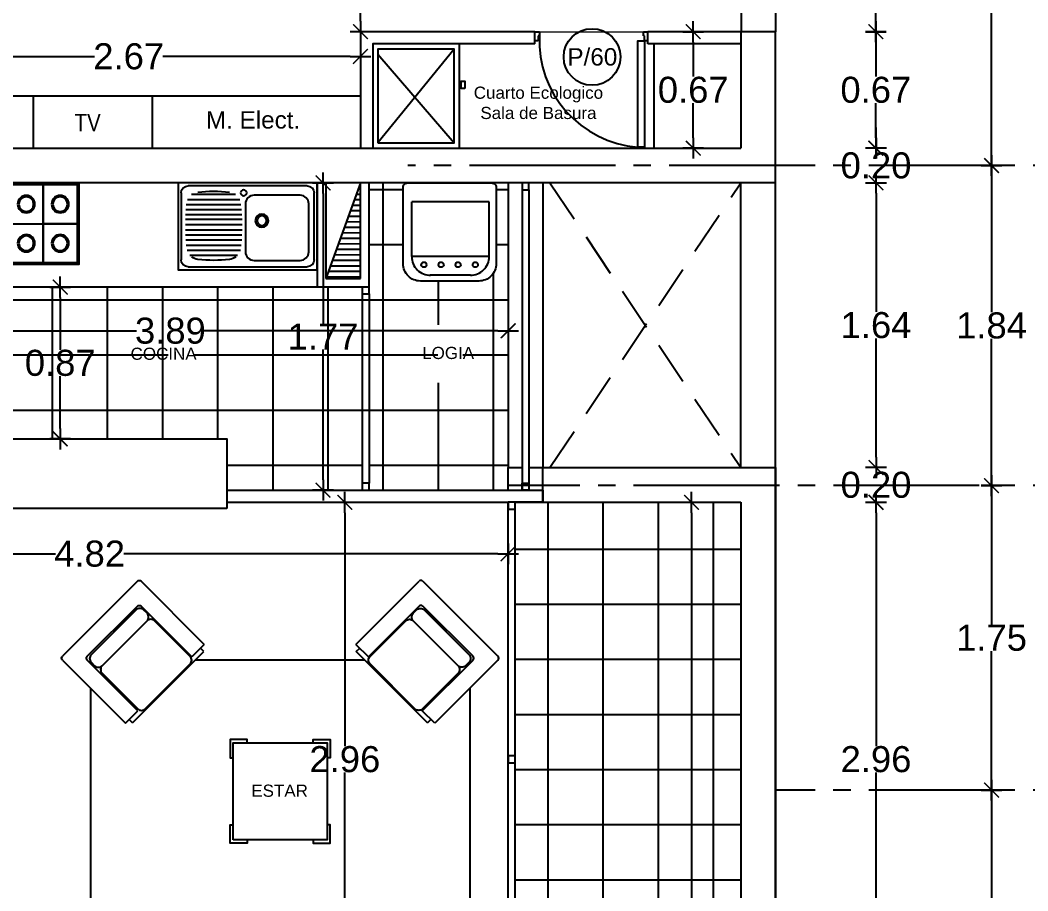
# Model space of a CAD drawing. Header units: millimetres. Extents: x 1217 to 2428, y 234 to 644.
# Drawn here: x 2362.65 to 2368.45, y 471.15 to 476.17 of the extents above; entities that cross this region are included whole.
import ezdxf

# ---------------------------------------------------------------- set-up
doc = ezdxf.new("R2010")
doc.units = ezdxf.units.MM
doc.linetypes.add('ACAD_ISO04W100', pattern=[30, 24, -3, 0, -3])
doc.linetypes.add('HIDDEN2', pattern=[0.1875, 0.125, -0.0625])
doc.layers.get('0').update_dxf_attribs({"lineweight": 5})
for name, color, linetype in [('0.1', 251, 'Continuous'), ('0.2', 2, 'Continuous'), ('0.3', 6, 'Continuous'), ('ARTEFACTOS', 4, 'Continuous'), ('COTAS', 252, 'Continuous'), ('COTAS INTERIORES', 3, 'Continuous'), ('Ejes', 8, 'Continuous'), ('estructura', 3, 'Continuous'), ('Muebles', 8, 'Continuous'), ('muros', 7, 'Continuous'), ('PUERTAS', 2, 'Continuous'), ('SHAFT', 3, 'Continuous'), ('SUPF', 171, 'Continuous'), ('Tabiques', 4, 'Continuous'), ('Texto', 1, 'Continuous')]:
    doc.layers.add(name, color=color, linetype=linetype)
doc.styles.add('INTERARQ', font='arial.ttf')
doc.styles.add('ROMANS', font='arial.ttf', dxfattribs={"height": 22.5})
doc.styles.get("Standard").update_dxf_attribs({"font": 'arial.ttf'})
doc.dimstyles.new('ESCALA_1-50', dxfattribs={"dimtxt": 0.15, "dimasz": 0.06, "dimexe": 0.18, "dimexo": 0.0625, "dimgap": 0, "dimtad": 0, "dimtih": 1, "dimtoh": 1, "dimzin": 0, "dimdsep": 46, "dimtxsty": 'INTERARQ', "dimblk": 'DIMTICK', "dimcen": 0, "dimse1": 1, "dimse2": 1, "dimclrd": 256, "dimclre": 1, "dimclrt": 2, "dimadec": 0, "dimazin": 0, "dimtfac": 4.5, "dimtofl": 0, "dimtmove": 2, "dimatfit": 3, "dimldrblk": 'DIMTICK', "dimfxl": 1, "dimtolj": 1, "dimtzin": 0, "dimarcsym": 0})

# ---------------------------------------------------------------- blocks, each defined once
blk = doc.blocks.new('mesa centro')
at = {"layer": 'ARTEFACTOS'}
for points in [[(-0.1893, 0), (-0.1893, 0.0182), (-0.2877, 0.0182), (-0.2877, -0.0873), (-0.27, -0.0873)], [(0.1893, 0), (0.1893, 0.0182), (0.2877, 0.0182), (0.2877, -0.0873), (0.27, -0.0873)], [(-0.1893, -0.56), (-0.1893, -0.5782), (-0.2877, -0.5782), (-0.2877, -0.4727), (-0.27, -0.4727)], [(0.1893, -0.56), (0.1893, -0.5782), (0.2877, -0.5782), (0.2877, -0.4727), (0.27, -0.4727)]]:
    blk.add_lwpolyline(points, dxfattribs=at)
blk.add_lwpolyline([(-0.27, 0), (-0.27, -0.56), (0.27, -0.56), (0.27, 0)], close=True, dxfattribs=at)
blk = doc.blocks.new('sillon')
at = {"layer": 'ARTEFACTOS'}
for p, q in [((-0.8112, 0.1216), (-0.2912, 0.4426)), ((-0.2702, 0.4376), (0, 0)), ((-0.3242, 0.3032), (-0.6718, 0.0886)), ((-0.0862, -0.0532), (-0.3031, 0.2982)), ((-0.5461, -0.3371), (-0.8162, 0.1006)), ((-0.6768, 0.0676), (-0.4598, -0.2839)), ((0, 0), (-0.0862, -0.0532)), ((-0.0115, -0.0396), (-0.5055, -0.3445)), ((-0.0115, -0.0396), (-0.026, -0.0161)), ((-0.5461, -0.3371), (-0.4598, -0.2839)), ((-0.5055, -0.3445), (-0.52, -0.321))]:
    blk.add_line(p, q, dxfattribs=at)
for points in [[(-0.6488, 0.0911), (-0.3377, 0.2831, -0.414214), (-0.2956, 0.2731), (-0.2809, 0.2494, -0.414214), (-0.2909, 0.2073), (-0.602, 0.0153, -0.414214), (-0.6441, 0.0252), (-0.6588, 0.0489, -0.414214)], [(-0.6019, 0.015), (-0.2908, 0.2071, -0.414214), (-0.2487, 0.1971), (-0.0964, -0.0496, -0.414214), (-0.1063, -0.0917), (-0.4174, -0.2837, -0.414214), (-0.4596, -0.2738), (-0.6118, -0.0271, -0.414214)]]:
    blk.add_lwpolyline(points, format="xyb", close=True, dxfattribs=at)
for centre, start, end in [((-0.2832, 0.4296), 31.68662, 121.68662), ((-0.3162, 0.2902), 31.68662, 121.68662), ((-0.8032, 0.1086), 121.68662, 211.68662), ((-0.6637, 0.0756), 121.68662, 211.68662)]:
    blk.add_arc(centre, 0.0153, start, end, dxfattribs=at)
blk = doc.blocks.new('LAVPLATO')
at = {"layer": 'ARTEFACTOS'}
for p, q in [((-0.383, -0.443), (-0.383, -0.057)), ((-0.343, -0.017), (0.343, -0.017)), ((0.383, -0.057), (0.383, -0.443)), ((0.0458, -0.0965), (0.3462, -0.0965)), ((0.0694, -0.0675), (0.3226, -0.0675)), ((0.0357, -0.1545), (0.3563, -0.1545)), ((0.0387, -0.1255), (0.3533, -0.1255)), ((0.0315, -0.2115), (0.3574, -0.2115)), ((0.0338, -0.1835), (0.3582, -0.1835)), ((0.0319, -0.2415), (0.3578, -0.2415)), ((0.0323, -0.2715), (0.3582, -0.2715)), ((0.0327, -0.3015), (0.3578, -0.3015)), ((0.0342, -0.3305), (0.3563, -0.3305)), ((0.0342, -0.3305), (0.3563, -0.3305)), ((0.0369, -0.3595), (0.3536, -0.3595)), ((0.0369, -0.3595), (0.3536, -0.3595)), ((0.0416, -0.3885), (0.3489, -0.3885)), ((0.0586, -0.4175), (0.3319, -0.4175)), ((0.343, -0.483), (-0.343, -0.483))]:
    blk.add_line(p, q, dxfattribs=at)
blk.add_lwpolyline([(-0.4, 0), (0.4, 0), (0.4, -0.5), (-0.4, -0.5)], close=True, dxfattribs=at)
blk.add_lwpolyline([(-0.302, -0.0709), (-0.037, -0.0709, -0.414214), (0.013, -0.1209), (0.013, -0.3965, -0.414214), (-0.037, -0.4465), (-0.302, -0.4465, -0.414214), (-0.352, -0.3965), (-0.352, -0.1209, -0.414214)], format="xyb", close=True, dxfattribs=at)
for centre, radius in [((0.023, -0.057), 0.0175), ((-0.082, -0.2175), 0.038), ((-0.082, -0.2175), 0.0275)]:
    blk.add_circle(centre, radius, dxfattribs=at)
for centre, radius, start, end in [((-0.343, -0.057), 0.04, 90, 180), ((0.196, -0.7978), 0.75, 83.02075, 96.97925), ((0.343, -0.057), 0.04, 360, 90), ((-0.343, -0.443), 0.04, 180, 270), ((0.1132, -0.3662), 0.075, 233.56948, 263.02075), ((0.1952, 0.3038), 0.75, 263.02075, 276.97925), ((0.2773, -0.3662), 0.075, 276.97925, 306.43052), ((0.343, -0.443), 0.04, 270, 360)]:
    blk.add_arc(centre, radius, start, end, dxfattribs=at)
blk = doc.blocks.new('Lavadora-01')
at = {"layer": 'ARTEFACTOS'}
for p, q in [((14.96, 75.52), (38.24, 75.52)), ((4.05, 64.69), (49, 64.69)), ((4.05, 64.69), (4.05, 32.76)), ((49, 64.69), (49, 32.76)), ((4.05, 32.76), (49, 32.76))]:
    blk.add_line(p, q, dxfattribs=at)
blk.add_lwpolyline([(51.5, 21.86), (2.5, 21.86, -0.414214), (0, 24.36), (0, 68.86, -0.414214), (10, 78.86), (44, 78.86, -0.414214), (54, 68.86), (54, 24.36, -0.414214)], format="xyb", close=True, dxfattribs=at)
for centre in [(12.06, 69.36), (22.06, 69.36), (31.94, 69.36), (41.94, 69.36)]:
    blk.add_circle(centre, 1.5, dxfattribs=at)
for centre, start, end in [((14.89, 64.69), 89.59503, 180), ((38.16, 64.69), 0, 90.40497)]:
    blk.add_arc(centre, 10.84, start, end, dxfattribs=at)
blk = doc.blocks.new('encimera')
at = {"layer": 'ARTEFACTOS'}
for p, q in [((-0.2794, -0.225), (-0.2794, 0.225)), ((-0.2794, 0.225), (-0.2794, -0.225)), ((-0.4746, 0), (-0.0841, 0)), ((-0.0841, 0), (-0.2794, 0))]:
    blk.add_line(p, q, dxfattribs=at)
for points in [[(-0.5441, -0.235), (-0.0741, -0.235), (-0.0741, 0.235), (-0.5441, 0.235)], [(-0.5341, -0.225), (-0.0841, -0.225), (-0.0841, 0.225), (-0.5341, 0.225)]]:
    blk.add_lwpolyline(points, close=True, dxfattribs=at)
blk.add_lwpolyline([(-0.5076, -0.22), (-0.4912, -0.22, 0.414214), (-0.4746, -0.2035), (-0.4746, 0.2035, 0.414214), (-0.4912, 0.22), (-0.5076, 0.22, 0.414214), (-0.5241, 0.2035), (-0.5241, -0.2035, 0.414214)], format="xyb", close=True, dxfattribs=at)
for centre, radius in [((-0.4996, 0.1843), 0.0148), ((-0.4996, 0.1401), 0.0148), ((-0.377, 0.1125), 0.05), ((-0.377, 0.1125), 0.0424), ((-0.1818, 0.1125), 0.05), ((-0.1818, 0.1125), 0.0424), ((-0.4996, -0.0499), 0.0148), ((-0.4996, -0.0942), 0.0148), ((-0.377, -0.1125), 0.05), ((-0.377, -0.1125), 0.0424), ((-0.1818, -0.1125), 0.05), ((-0.1818, -0.1125), 0.0424), ((-0.4996, -0.1385), 0.0148), ((-0.4996, -0.1828), 0.0148)]:
    blk.add_circle(centre, radius, dxfattribs=at)
blk = doc.blocks.new('P80')
at = {"layer": 'PUERTAS'}
for p, q in [((-0.07, 0.825), (-0.07, 0.85)), ((0, 0.85), (0, 0.8162)), ((-0.03, 0.825), (-0.07, 0.825)), ((-0.03, 0.8162), (-0.03, 0.825)), ((0, 0.8162), (-0.03, 0.8162)), ((-0.07, 0.025), (-0.03, 0.025)), ((-0.07, 0), (-0.07, 0.025)), ((-0.03, 0.0338), (0, 0.0338)), ((-0.03, 0.025), (-0.03, 0.0338)), ((0, 0.0338), (0, 0))]:
    blk.add_line(p, q, dxfattribs=at)
blk.add_lwpolyline([(-0.87, 0.075), (-0.07, 0.075), (-0.07, 0.025), (-0.87, 0.025)], close=True, dxfattribs=at)
blk.add_arc((-0.0663, 0.0108), 0.8063, 87.41929, 175.43291, dxfattribs=at)
blk = doc.blocks.new('DIMTICK')
at = {"color": 1}
for p, q in [((0, 1), (0, -1)), ((-1, 0), (1, 0))]:
    blk.add_line(p, q, dxfattribs=at)
at = {"color": 3, "const_width": 0.141}
blk.add_lwpolyline([(0.707, 0.707), (-0.707, -0.707)], dxfattribs=at)
blk = doc.blocks.new('*D555')
at = {"layer": 'COTAS INTERIORES', "lineweight": -2, "ltscale": 3, "transparency": 16777216}
for p, q in [((2364.6084, 477.3692), (2364.6084, 476.8408)), ((2364.6084, 476.1592), (2364.6084, 476.6875))]:
    blk.add_line(p, q, dxfattribs=at)
at = {"layer": 'Defpoints', "color": 0, "ltscale": 3, "transparency": 16777216}
for p in [(2364.5794, 477.4292, 0), (2364.6084, 476.0992, 0), (2364.6084, 476.0992)]:
    blk.add_point(p, dxfattribs=at)
at = {"layer": 'COTAS INTERIORES', "lineweight": -2, "ltscale": 3, "transparency": 16777216, "xscale": 0.06, "yscale": 0.06, "zscale": 0.06}
for p, rotation in [((2364.6084, 477.4292), 90), ((2364.6084, 476.0992), 270)]:
    blk.add_blockref('DIMTICK', p, dxfattribs=dict(at, rotation=rotation))
at = {"layer": 'COTAS INTERIORES', "color": 2, "ltscale": 3, "transparency": 16777216, "insert": (2364.6084, 476.7642), "char_height": 0.15, "attachment_point": 5, "style": 'INTERARQ'}
blk.add_mtext('\\A1;1.33', dxfattribs=at)
blk = doc.blocks.new('*D586')
at = {"layer": 'COTAS', "lineweight": -2, "ltscale": 3, "transparency": 16777216}
for p, q in [((2367.5764, 473.3287), (2367.5764, 471.9851)), ((2367.5764, 470.4883), (2367.5764, 471.8319))]:
    blk.add_line(p, q, dxfattribs=at)
at = {"layer": 'Defpoints', "color": 0, "ltscale": 3, "transparency": 16777216}
for p in [(2365.6584, 473.3887), (2367.5764, 473.3887), (2365.4984, 470.4283)]:
    blk.add_point(p, dxfattribs=at)
at = {"layer": 'COTAS', "lineweight": -2, "ltscale": 3, "transparency": 16777216, "xscale": 0.06, "yscale": 0.06, "zscale": 0.06}
for p, rotation in [((2367.5764, 473.3887), 90), ((2367.5764, 470.4283), 270)]:
    blk.add_blockref('DIMTICK', p, dxfattribs=dict(at, rotation=rotation))
at = {"layer": 'COTAS', "color": 2, "ltscale": 3, "transparency": 16777216, "insert": (2367.5764, 471.9085), "char_height": 0.15, "attachment_point": 5, "style": 'INTERARQ'}
blk.add_mtext('\\A1;2.96', dxfattribs=at)
blk = doc.blocks.new('*D587')
at = {"layer": 'COTAS', "lineweight": -2, "ltscale": 3, "transparency": 16777216}
for p, q in [((2367.5764, 473.6487), (2367.5764, 473.7087)), ((2367.5764, 473.3287), (2367.5764, 473.2687))]:
    blk.add_line(p, q, dxfattribs=at)
at = {"layer": 'Defpoints', "color": 0, "ltscale": 3, "transparency": 16777216}
for p in [(2366.7984, 473.5887), (2367.5764, 473.5887), (2365.6584, 473.3887)]:
    blk.add_point(p, dxfattribs=at)
at = {"layer": 'COTAS', "lineweight": -2, "ltscale": 3, "transparency": 16777216, "xscale": 0.06, "yscale": 0.06, "zscale": 0.06}
for p, rotation in [((2367.5764, 473.5887), 270), ((2367.5764, 473.3887), 90)]:
    blk.add_blockref('DIMTICK', p, dxfattribs=dict(at, rotation=rotation))
at = {"layer": 'COTAS', "color": 2, "ltscale": 3, "transparency": 16777216, "insert": (2367.5764, 473.4887), "char_height": 0.15, "attachment_point": 5, "style": 'INTERARQ'}
blk.add_mtext('\\A1;0.20', dxfattribs=at)
blk = doc.blocks.new('*D588')
at = {"layer": 'COTAS', "lineweight": -2, "ltscale": 3, "transparency": 16777216}
for p, q in [((2367.5764, 475.1683), (2367.5764, 474.4851)), ((2367.5764, 473.6487), (2367.5764, 474.3319))]:
    blk.add_line(p, q, dxfattribs=at)
at = {"layer": 'Defpoints', "color": 0, "ltscale": 3, "transparency": 16777216}
for p in [(2366.9983, 475.2283, 0), (2367.5764, 475.2283), (2366.7984, 473.5887)]:
    blk.add_point(p, dxfattribs=at)
at = {"layer": 'COTAS', "lineweight": -2, "ltscale": 3, "transparency": 16777216, "xscale": 0.06, "yscale": 0.06, "zscale": 0.06}
for p, rotation in [((2367.5764, 475.2283), 90), ((2367.5764, 473.5887), 270)]:
    blk.add_blockref('DIMTICK', p, dxfattribs=dict(at, rotation=rotation))
at = {"layer": 'COTAS', "color": 2, "ltscale": 3, "transparency": 16777216, "insert": (2367.5764, 474.4085), "char_height": 0.15, "attachment_point": 5, "style": 'INTERARQ'}
blk.add_mtext('\\A1;1.64', dxfattribs=at)
blk = doc.blocks.new('*D589')
at = {"layer": 'COTAS', "lineweight": -2, "ltscale": 3, "transparency": 16777216}
for p, q in [((2367.5764, 475.4883), (2367.5764, 475.5483)), ((2367.5764, 475.1683), (2367.5764, 475.1083))]:
    blk.add_line(p, q, dxfattribs=at)
at = {"layer": 'Defpoints', "color": 0, "ltscale": 3, "transparency": 16777216}
for p in [(2366.7983, 475.4283), (2367.5764, 475.4283), (2366.9983, 475.2283)]:
    blk.add_point(p, dxfattribs=at)
at = {"layer": 'COTAS', "lineweight": -2, "ltscale": 3, "transparency": 16777216, "xscale": 0.06, "yscale": 0.06, "zscale": 0.06}
for p, rotation in [((2367.5764, 475.4283), 270), ((2367.5764, 475.2283), 90)]:
    blk.add_blockref('DIMTICK', p, dxfattribs=dict(at, rotation=rotation))
at = {"layer": 'COTAS', "color": 2, "ltscale": 3, "transparency": 16777216, "insert": (2367.5764, 475.3283), "char_height": 0.15, "attachment_point": 5, "style": 'INTERARQ'}
blk.add_mtext('\\A1;0.20', dxfattribs=at)
blk = doc.blocks.new('*D590')
at = {"layer": 'COTAS', "lineweight": -2, "ltscale": 3, "transparency": 16777216}
for p, q in [((2367.5754, 476.0392), (2367.5754, 475.8403)), ((2367.5754, 475.4883), (2367.5754, 475.6871))]:
    blk.add_line(p, q, dxfattribs=at)
at = {"layer": 'Defpoints', "color": 0, "ltscale": 3, "transparency": 16777216}
for p in [(2366.9983, 476.0992), (2367.5754, 476.0992), (2366.7983, 475.4283)]:
    blk.add_point(p, dxfattribs=at)
at = {"layer": 'COTAS', "lineweight": -2, "ltscale": 3, "transparency": 16777216, "xscale": 0.06, "yscale": 0.06, "zscale": 0.06}
for p, rotation in [((2367.5754, 476.0992), 90), ((2367.5754, 475.4283), 270)]:
    blk.add_blockref('DIMTICK', p, dxfattribs=dict(at, rotation=rotation))
at = {"layer": 'COTAS', "color": 2, "ltscale": 3, "transparency": 16777216, "insert": (2367.5754, 475.7637), "char_height": 0.15, "attachment_point": 5, "style": 'INTERARQ'}
blk.add_mtext('\\A1;0.67', dxfattribs=at)
blk = doc.blocks.new('*D591')
at = {"layer": 'COTAS', "lineweight": -2, "ltscale": 3, "transparency": 16777216}
for p, q in [((2367.5754, 477.8392), (2367.5754, 477.0758)), ((2367.5754, 476.1592), (2367.5754, 476.9226))]:
    blk.add_line(p, q, dxfattribs=at)
at = {"layer": 'Defpoints', "color": 0, "ltscale": 3, "transparency": 16777216}
for p in [(2366.9983, 477.8992), (2367.5754, 477.8992), (2366.9983, 476.0992)]:
    blk.add_point(p, dxfattribs=at)
at = {"layer": 'COTAS', "lineweight": -2, "ltscale": 3, "transparency": 16777216, "xscale": 0.06, "yscale": 0.06, "zscale": 0.06}
for p, rotation in [((2367.5754, 477.8992), 90), ((2367.5754, 476.0992), 270)]:
    blk.add_blockref('DIMTICK', p, dxfattribs=dict(at, rotation=rotation))
at = {"layer": 'COTAS', "color": 2, "ltscale": 3, "transparency": 16777216, "insert": (2367.5754, 476.9992), "char_height": 0.15, "attachment_point": 5, "style": 'INTERARQ'}
blk.add_mtext('\\A1;1.80', dxfattribs=at)
blk = doc.blocks.new('*D612')
at = {"layer": 'COTAS', "lineweight": -2, "ltscale": 3, "transparency": 16777216}
for p, q in [((2368.2415, 471.6711), (2368.2415, 471.1063)), ((2368.2415, 470.3883), (2368.2415, 470.9531))]:
    blk.add_line(p, q, dxfattribs=at)
at = {"layer": 'Defpoints', "color": 0, "ltscale": 3, "transparency": 16777216}
for p in [(2366.9983, 471.7311), (2368.2415, 471.7311), (2366.9983, 470.3283)]:
    blk.add_point(p, dxfattribs=at)
at = {"layer": 'COTAS', "lineweight": -2, "ltscale": 3, "transparency": 16777216, "xscale": 0.06, "yscale": 0.06, "zscale": 0.06}
for p, rotation in [((2368.2415, 471.7311), 90), ((2368.2415, 470.3283), 270)]:
    blk.add_blockref('DIMTICK', p, dxfattribs=dict(at, rotation=rotation))
at = {"layer": 'COTAS', "color": 2, "ltscale": 3, "transparency": 16777216, "insert": (2368.2415, 471.0297), "char_height": 0.15, "attachment_point": 5, "style": 'INTERARQ'}
blk.add_mtext('\\A1;1.40', dxfattribs=at)
blk = doc.blocks.new('*D613')
at = {"layer": 'COTAS', "lineweight": -2, "ltscale": 3, "transparency": 16777216}
for p, q in [((2368.2415, 473.425), (2368.2415, 472.6846)), ((2368.2415, 471.7911), (2368.2415, 472.5315))]:
    blk.add_line(p, q, dxfattribs=at)
at = {"layer": 'Defpoints', "color": 0, "ltscale": 3, "transparency": 16777216}
for p in [(2366.9983, 473.485, 0), (2368.2415, 473.485), (2366.9983, 471.7311)]:
    blk.add_point(p, dxfattribs=at)
at = {"layer": 'COTAS', "lineweight": -2, "ltscale": 3, "transparency": 16777216, "xscale": 0.06, "yscale": 0.06, "zscale": 0.06}
for p, rotation in [((2368.2415, 473.485), 90), ((2368.2415, 471.7311), 270)]:
    blk.add_blockref('DIMTICK', p, dxfattribs=dict(at, rotation=rotation))
at = {"layer": 'COTAS', "color": 2, "ltscale": 3, "transparency": 16777216, "insert": (2368.2415, 472.608), "char_height": 0.15, "attachment_point": 5, "style": 'INTERARQ'}
blk.add_mtext('\\A1;1.75', dxfattribs=at)
blk = doc.blocks.new('*D614')
at = {"layer": 'COTAS', "lineweight": -2, "ltscale": 3, "transparency": 16777216}
for p, q in [((2368.2415, 475.2682), (2368.2415, 474.4832)), ((2368.2415, 473.545), (2368.2415, 474.33))]:
    blk.add_line(p, q, dxfattribs=at)
at = {"layer": 'Defpoints', "color": 0, "ltscale": 3, "transparency": 16777216}
for p in [(2366.9983, 475.3282), (2368.2415, 475.3282), (2366.9983, 473.485, 0)]:
    blk.add_point(p, dxfattribs=at)
at = {"layer": 'COTAS', "lineweight": -2, "ltscale": 3, "transparency": 16777216, "xscale": 0.06, "yscale": 0.06, "zscale": 0.06}
for p, rotation in [((2368.2415, 475.3282), 90), ((2368.2415, 473.485), 270)]:
    blk.add_blockref('DIMTICK', p, dxfattribs=dict(at, rotation=rotation))
at = {"layer": 'COTAS', "color": 2, "ltscale": 3, "transparency": 16777216, "insert": (2368.2415, 474.4066), "char_height": 0.15, "attachment_point": 5, "style": 'INTERARQ'}
blk.add_mtext('\\A1;1.84', dxfattribs=at)
blk = doc.blocks.new('*D327')
at = {"layer": 'COTAS', "lineweight": -2, "ltscale": 3, "transparency": 16777216}
for p, q in [((2368.2415, 479.5682), (2368.2415, 477.5548)), ((2368.2415, 475.3882), (2368.2415, 477.4016))]:
    blk.add_line(p, q, dxfattribs=at)
at = {"layer": 'Defpoints', "color": 0, "ltscale": 3, "transparency": 16777216}
for p in [(2366.9993, 479.6282), (2368.2415, 479.6282), (2366.9983, 475.3282)]:
    blk.add_point(p, dxfattribs=at)
at = {"layer": 'COTAS', "lineweight": -2, "ltscale": 3, "transparency": 16777216, "xscale": 0.06, "yscale": 0.06, "zscale": 0.06}
for p, rotation in [((2368.2415, 479.6282), 90), ((2368.2415, 475.3282), 270)]:
    blk.add_blockref('DIMTICK', p, dxfattribs=dict(at, rotation=rotation))
at = {"layer": 'COTAS', "color": 2, "ltscale": 3, "transparency": 16777216, "insert": (2368.2415, 477.4782), "char_height": 0.15, "attachment_point": 5, "style": 'INTERARQ'}
blk.add_mtext('\\A1;4.30', dxfattribs=at)
blk = doc.blocks.new('*D329')
at = {"layer": 'COTAS', "lineweight": -2, "ltscale": 3, "transparency": 16777216}
for p, q in [((2368.8564, 495.1033), (2368.8564, 478.9229)), ((2368.8564, 462.5893), (2368.8564, 478.7696))]:
    blk.add_line(p, q, dxfattribs=at)
at = {"layer": 'Defpoints', "color": 0, "ltscale": 3, "transparency": 16777216}
for p in [(2364.1135, 495.1633, 0), (2368.8564, 495.1633), (2364.1135, 462.5293, 0)]:
    blk.add_point(p, dxfattribs=at)
at = {"layer": 'COTAS', "lineweight": -2, "ltscale": 3, "transparency": 16777216, "xscale": 0.06, "yscale": 0.06, "zscale": 0.06}
for p, rotation in [((2368.8564, 495.1633), 90), ((2368.8564, 462.5293), 270)]:
    blk.add_blockref('DIMTICK', p, dxfattribs=dict(at, rotation=rotation))
at = {"layer": 'COTAS', "color": 2, "ltscale": 3, "transparency": 16777216, "insert": (2368.8564, 478.8463), "char_height": 0.15, "attachment_point": 5, "style": 'INTERARQ'}
blk.add_mtext('\\A1;32.63', dxfattribs=at)
blk = doc.blocks.new('*D663')
at = {"layer": 'COTAS INTERIORES', "lineweight": -2, "ltscale": 3, "transparency": 16777216}
for p, q in [((2364.5183, 473.3287), (2364.5183, 471.9851)), ((2364.5183, 470.4883), (2364.5183, 471.8319))]:
    blk.add_line(p, q, dxfattribs=at)
at = {"layer": 'Defpoints', "color": 0, "ltscale": 3, "transparency": 16777216}
for p in [(2364.5183, 473.3887), (2364.5453, 473.3887, 0), (2362.6673, 470.4283, 0)]:
    blk.add_point(p, dxfattribs=at)
at = {"layer": 'COTAS INTERIORES', "lineweight": -2, "ltscale": 3, "transparency": 16777216, "xscale": 0.06, "yscale": 0.06, "zscale": 0.06}
for p, rotation in [((2364.5183, 473.3887), 90), ((2364.5183, 470.4283), 270)]:
    blk.add_blockref('DIMTICK', p, dxfattribs=dict(at, rotation=rotation))
at = {"layer": 'COTAS INTERIORES', "color": 2, "ltscale": 3, "transparency": 16777216, "insert": (2364.5183, 471.9085), "char_height": 0.15, "attachment_point": 5, "style": 'INTERARQ'}
blk.add_mtext('\\A1;2.96', dxfattribs=at)
blk = doc.blocks.new('*D667')
at = {"layer": 'COTAS INTERIORES', "lineweight": -2, "ltscale": 3, "transparency": 16777216}
for p, q in [((2361.6294, 474.3764), (2363.319, 474.3764)), ((2365.3984, 474.3764), (2363.7088, 474.3764))]:
    blk.add_line(p, q, dxfattribs=at)
at = {"layer": 'Defpoints', "color": 0, "ltscale": 3, "transparency": 16777216}
for p in [(2361.5694, 474.6286, 0), (2365.4584, 474.5324, 0), (2365.4584, 474.3764)]:
    blk.add_point(p, dxfattribs=at)
at = {"layer": 'COTAS INTERIORES', "lineweight": -2, "ltscale": 3, "transparency": 16777216, "xscale": 0.06, "yscale": 0.06, "zscale": 0.06, "rotation": 180}
blk.add_blockref('DIMTICK', (2361.5694, 474.3764), dxfattribs=at)
at = {"layer": 'COTAS INTERIORES', "lineweight": -2, "ltscale": 3, "transparency": 16777216, "xscale": 0.06, "yscale": 0.06, "zscale": 0.06}
blk.add_blockref('DIMTICK', (2365.4584, 474.3764), dxfattribs=at)
at = {"layer": 'COTAS INTERIORES', "color": 2, "ltscale": 3, "transparency": 16777216, "insert": (2363.5139, 474.3764), "char_height": 0.15, "attachment_point": 5, "style": 'INTERARQ'}
blk.add_mtext('\\A1;3.89', dxfattribs=at)
blk = doc.blocks.new('*D668')
at = {"layer": 'COTAS INTERIORES', "lineweight": -2, "ltscale": 3, "transparency": 16777216}
for p, q in [((2364.3927, 475.1682), (2364.3927, 474.4188)), ((2364.3927, 473.5187), (2364.3927, 474.2682))]:
    blk.add_line(p, q, dxfattribs=at)
at = {"layer": 'Defpoints', "color": 0, "ltscale": 3, "transparency": 16777216}
for p in [(2364.2096, 475.2282, 0), (2364.3927, 475.2282), (2364.2096, 473.4587, 0)]:
    blk.add_point(p, dxfattribs=at)
at = {"layer": 'COTAS INTERIORES', "lineweight": -2, "ltscale": 3, "transparency": 16777216, "xscale": 0.06, "yscale": 0.06, "zscale": 0.06}
for p, rotation in [((2364.3927, 475.2282), 90), ((2364.3927, 473.4587), 270)]:
    blk.add_blockref('DIMTICK', p, dxfattribs=dict(at, rotation=rotation))
at = {"layer": 'COTAS INTERIORES', "color": 2, "ltscale": 3, "transparency": 16777216, "insert": (2364.3927, 474.3435), "char_height": 0.15, "attachment_point": 5, "style": 'INTERARQ'}
blk.add_mtext('\\A1;1.77', dxfattribs=at)
blk = doc.blocks.new('*D669')
at = {"layer": 'COTAS INTERIORES', "lineweight": -2, "ltscale": 3, "transparency": 16777216}
for p, q in [((2362.8797, 474.5685), (2362.8797, 474.2677)), ((2362.8797, 473.8137), (2362.8797, 474.1145))]:
    blk.add_line(p, q, dxfattribs=at)
at = {"layer": 'Defpoints', "color": 0, "ltscale": 3, "transparency": 16777216}
for p in [(2362.8797, 474.6285), (2362.9336, 474.6285, 0), (2362.9766, 473.7537, 0)]:
    blk.add_point(p, dxfattribs=at)
at = {"layer": 'COTAS INTERIORES', "lineweight": -2, "ltscale": 3, "transparency": 16777216, "xscale": 0.06, "yscale": 0.06, "zscale": 0.06}
for p, rotation in [((2362.8797, 474.6285), 90), ((2362.8797, 473.7537), 270)]:
    blk.add_blockref('DIMTICK', p, dxfattribs=dict(at, rotation=rotation))
at = {"layer": 'COTAS INTERIORES', "color": 2, "ltscale": 3, "transparency": 16777216, "insert": (2362.8797, 474.1911), "char_height": 0.15, "attachment_point": 5, "style": 'INTERARQ'}
blk.add_mtext('\\A1;0.87', dxfattribs=at)
blk = doc.blocks.new('*D670')
at = {"layer": 'COTAS INTERIORES', "lineweight": -2, "ltscale": 3, "transparency": 16777216}
for p, q in [((2360.6994, 473.0923), (2362.8518, 473.0923)), ((2365.3984, 473.0923), (2363.246, 473.0923))]:
    blk.add_line(p, q, dxfattribs=at)
at = {"layer": 'Defpoints', "color": 0, "ltscale": 3, "transparency": 16777216}
for p in [(2365.4584, 473.0923), (2365.4584, 472.9949, 0), (2360.6394, 472.8759, 0)]:
    blk.add_point(p, dxfattribs=at)
at = {"layer": 'COTAS INTERIORES', "lineweight": -2, "ltscale": 3, "transparency": 16777216, "xscale": 0.06, "yscale": 0.06, "zscale": 0.06, "rotation": 180}
blk.add_blockref('DIMTICK', (2360.6394, 473.0923), dxfattribs=at)
at = {"layer": 'COTAS INTERIORES', "lineweight": -2, "ltscale": 3, "transparency": 16777216, "xscale": 0.06, "yscale": 0.06, "zscale": 0.06}
blk.add_blockref('DIMTICK', (2365.4584, 473.0923), dxfattribs=at)
at = {"layer": 'COTAS INTERIORES', "color": 2, "ltscale": 3, "transparency": 16777216, "insert": (2363.0489, 473.0923), "char_height": 0.15, "attachment_point": 5, "style": 'INTERARQ'}
blk.add_mtext('\\A1;4.82', dxfattribs=at)
blk = doc.blocks.new('*D674')
at = {"layer": 'COTAS INTERIORES', "lineweight": -2, "ltscale": 3, "transparency": 16777216}
for p, q in [((2366.5144, 473.3287), (2366.5144, 470.0216)), ((2366.5144, 466.5612), (2366.5144, 469.8684))]:
    blk.add_line(p, q, dxfattribs=at)
at = {"layer": 'Defpoints', "color": 0, "ltscale": 3, "transparency": 16777216}
for p in [(2366.1484, 473.3887, 0), (2366.1484, 466.5012, 0), (2366.5144, 466.5012)]:
    blk.add_point(p, dxfattribs=at)
at = {"layer": 'COTAS INTERIORES', "lineweight": -2, "ltscale": 3, "transparency": 16777216, "xscale": 0.06, "yscale": 0.06, "zscale": 0.06}
for p, rotation in [((2366.5144, 473.3887), 90), ((2366.5144, 466.5012), 270)]:
    blk.add_blockref('DIMTICK', p, dxfattribs=dict(at, rotation=rotation))
at = {"layer": 'COTAS INTERIORES', "color": 2, "ltscale": 3, "transparency": 16777216, "insert": (2366.5144, 469.945), "char_height": 0.15, "attachment_point": 5, "style": 'INTERARQ'}
blk.add_mtext('\\A1;6.89', dxfattribs=at)
blk = doc.blocks.new('*D689')
at = {"layer": 'COTAS INTERIORES', "lineweight": -2, "ltscale": 3, "transparency": 16777216}
for p, q in [((2361.9994, 475.9567), (2363.0778, 475.9567)), ((2364.5484, 475.9567), (2363.47, 475.9567))]:
    blk.add_line(p, q, dxfattribs=at)
at = {"layer": 'Defpoints', "color": 0, "ltscale": 3, "transparency": 16777216}
for p in [(2364.6084, 475.9567), (2361.9394, 475.4283, 0), (2364.6084, 475.4283, 0)]:
    blk.add_point(p, dxfattribs=at)
at = {"layer": 'COTAS INTERIORES', "lineweight": -2, "ltscale": 3, "transparency": 16777216, "xscale": 0.06, "yscale": 0.06, "zscale": 0.06, "rotation": 180}
blk.add_blockref('DIMTICK', (2361.9394, 475.9567), dxfattribs=at)
at = {"layer": 'COTAS INTERIORES', "lineweight": -2, "ltscale": 3, "transparency": 16777216, "xscale": 0.06, "yscale": 0.06, "zscale": 0.06}
blk.add_blockref('DIMTICK', (2364.6084, 475.9567), dxfattribs=at)
at = {"layer": 'COTAS INTERIORES', "color": 2, "ltscale": 3, "transparency": 16777216, "insert": (2363.2739, 475.9567), "char_height": 0.15, "attachment_point": 5, "style": 'INTERARQ'}
blk.add_mtext('\\A1;2.67', dxfattribs=at)
blk = doc.blocks.new('*D690')
at = {"layer": 'COTAS INTERIORES', "lineweight": -2, "ltscale": 3, "transparency": 16777216}
for p, q in [((2366.524, 476.0392), (2366.524, 475.8403)), ((2366.524, 475.4883), (2366.524, 475.6871))]:
    blk.add_line(p, q, dxfattribs=at)
at = {"layer": 'Defpoints', "color": 0, "ltscale": 3, "transparency": 16777216}
for p in [(2366.5306, 476.0992, 0), (2366.524, 475.4283), (2366.6156, 475.4283, 0)]:
    blk.add_point(p, dxfattribs=at)
at = {"layer": 'COTAS INTERIORES', "lineweight": -2, "ltscale": 3, "transparency": 16777216, "xscale": 0.06, "yscale": 0.06, "zscale": 0.06}
for p, rotation in [((2366.524, 476.0992), 90), ((2366.524, 475.4283), 270)]:
    blk.add_blockref('DIMTICK', p, dxfattribs=dict(at, rotation=rotation))
at = {"layer": 'COTAS INTERIORES', "color": 2, "ltscale": 3, "transparency": 16777216, "insert": (2366.524, 475.7637), "char_height": 0.15, "attachment_point": 5, "style": 'INTERARQ'}
blk.add_mtext('\\A1;0.67', dxfattribs=at)
blk = doc.blocks.new('*D691')
at = {"layer": 'COTAS INTERIORES', "lineweight": -2, "ltscale": 3, "transparency": 16777216}
for p, q in [((2364.6684, 476.3047), (2365.5071, 476.3047)), ((2366.7383, 476.3047), (2365.8996, 476.3047))]:
    blk.add_line(p, q, dxfattribs=at)
at = {"layer": 'Defpoints', "color": 0, "ltscale": 3, "transparency": 16777216}
for p in [(2366.7983, 476.3047), (2364.6084, 475.9952, 0), (2366.7983, 475.9952, 0)]:
    blk.add_point(p, dxfattribs=at)
at = {"layer": 'COTAS INTERIORES', "lineweight": -2, "ltscale": 3, "transparency": 16777216, "xscale": 0.06, "yscale": 0.06, "zscale": 0.06, "rotation": 180}
blk.add_blockref('DIMTICK', (2364.6084, 476.3047), dxfattribs=at)
at = {"layer": 'COTAS INTERIORES', "lineweight": -2, "ltscale": 3, "transparency": 16777216, "xscale": 0.06, "yscale": 0.06, "zscale": 0.06}
blk.add_blockref('DIMTICK', (2366.7983, 476.3047), dxfattribs=at)
at = {"layer": 'COTAS INTERIORES', "color": 2, "ltscale": 3, "transparency": 16777216, "insert": (2365.7034, 476.3047), "char_height": 0.15, "attachment_point": 5, "style": 'INTERARQ'}
blk.add_mtext('\\A1;2.19', dxfattribs=at)

msp = doc.modelspace()

# ---------------------------------------------------------------- hatches: boundary and pattern name
at = {"layer": '0.1'}
h = msp.add_hatch(dxfattribs=at)
h.set_pattern_fill('NET', color=256, scale=0.099999, angle=-270, style=0)
h.set_pattern_definition([(90, (186.07077, -34.3936), (-0.31749764, 3e-16), []), (180, (186.07077, -34.3936), (-3e-16, -0.31749764), [])])
edge = h.paths.add_edge_path()
edge.add_line((2361.63937, 473.68872), (2362.33937, 473.68872))
edge.add_line((2362.33937, 473.68872), (2362.33937, 473.75372))
edge.add_line((2362.33937, 473.75372), (2363.83936, 473.75372))
edge.add_line((2363.83936, 473.75372), (2363.83936, 473.45871))
edge.add_line((2363.83936, 473.45871), (2364.61843, 473.45871))
edge.add_line((2364.61843, 473.45871), (2364.61844, 473.77872))
edge.add_line((2364.61844, 473.77872), (2364.65844, 473.77872))
edge.add_line((2364.65844, 473.77872), (2364.65845, 473.45871))
edge.add_line((2364.65845, 473.45871), (2365.45841, 473.45873))
edge.add_line((2365.45841, 473.45873), (2365.45841, 474.62857))
edge.add_line((2365.45841, 474.62857), (2365.45839, 474.62857))
edge.add_line((2365.45839, 474.62857), (2365.4584, 475.22826))
edge.add_line((2365.4584, 475.22826), (2365.36443, 475.22824))
edge.add_arc((2365.36443, 475.20345), 0.02478, 0, 89.999967, ccw=False)
edge.add_line((2365.38921, 475.20345), (2365.38921, 474.76233))
edge.add_arc((2365.29008, 474.76233), 0.09913, 270, 360, ccw=False)
edge.add_line((2365.29008, 474.6632), (2364.95304, 474.6632))
edge.add_arc((2364.95304, 474.76233), 0.09913, 180, 270, ccw=False)
edge.add_line((2364.85391, 474.76233), (2364.85391, 475.20345))
edge.add_arc((2364.87869, 475.20345), 0.02478, 92.137419, 180, ccw=False)
edge.add_line((2364.87777, 475.22822), (2364.65844, 475.22822))
edge.add_line((2364.65844, 475.22822), (2364.65844, 474.62856))
edge.add_line((2364.65844, 474.62856), (2364.65844, 474.58856))
edge.add_line((2364.65844, 474.58856), (2364.61844, 474.58856))
edge.add_line((2364.61844, 474.58856), (2364.61844, 474.62856))
edge.add_line((2364.61844, 474.62856), (2364.40852, 474.62856))
edge.add_line((2364.40852, 474.62856), (2362.33937, 474.62856))
edge.add_line((2362.33937, 474.62856), (2362.33937, 475.22822))
edge.add_line((2362.33937, 475.22822), (2362.23445, 475.22822))
edge.add_line((2362.23445, 475.22822), (2362.23445, 475.17825))
edge.add_line((2362.23445, 475.17825), (2362.29629, 475.17825))
edge.add_arc((2362.29629, 475.16509), 0.01316, 0, 90, ccw=False)
edge.add_line((2362.30945, 475.16509), (2362.30945, 474.59142))
edge.add_arc((2362.29629, 474.59142), 0.01316, 270, 360, ccw=False)
edge.add_line((2362.29629, 474.57825), (2361.67262, 474.57825))
edge.add_arc((2361.67262, 474.59142), 0.01316, 180, 270, ccw=False)
edge.add_line((2361.65945, 474.59142), (2361.65945, 475.16509))
edge.add_arc((2361.67262, 475.16509), 0.01316, 90, 180, ccw=False)
edge.add_line((2361.67262, 475.17825), (2361.73445, 475.17825))
edge.add_line((2361.73445, 475.17825), (2361.73445, 475.22825))
edge.add_line((2361.73445, 475.22825), (2361.63937, 475.22822))
edge.add_line((2361.63937, 475.22822), (2361.63937, 474.62856))
edge.add_line((2361.63937, 474.62856), (2361.63937, 474.62079))
edge.add_line((2361.63937, 474.62079), (2361.63937, 473.68872))
h.paths.add_polyline_path([(2365.19692, 474.07664), (2365.19692, 474.41069), (2365.05267, 474.41069), (2365.05267, 474.07664)], flags=16)
h.paths.add_polyline_path([(2363.64568, 474.10204), (2363.64568, 474.5175), (2363.50144, 474.5175), (2363.50144, 474.10204)], flags=16)
h = msp.add_hatch(dxfattribs=at)
h.set_pattern_fill('NET', color=256, scale=0.099999, angle=-270, style=0)
h.set_pattern_definition([(90, (807.40966, -346.0244), (-0.31749764, 2e-16), []), (180, (807.40966, -346.0244), (-2e-16, -0.31749764), [])])
edge = h.paths.add_edge_path()
edge.add_line((2365.49834, 466.50121), (2366.11548, 466.50121))
edge.add_line((2366.11548, 466.50121), (2366.79834, 466.50122))
edge.add_line((2366.79834, 466.50122), (2366.79839, 473.38872))
edge.add_line((2366.79839, 473.38872), (2365.4984, 473.38873))
edge.add_line((2365.4984, 473.38873), (2365.49848, 466.50121))
at = {"layer": 'SHAFT', "linetype": 'ByBlock'}
h = msp.add_hatch(dxfattribs=at)
h.set_pattern_fill('ANSI31', color=256, scale=0.01, angle=-405, style=0)
h.set_pattern_definition([(180, (7755646.826877, -381061.460158), (-6e-17, -0.03174976629765), [])])
h.paths.add_polyline_path([(2364.40852, 474.67839), (2364.60844, 475.22821), (2364.60844, 474.87918), (2364.60844, 474.67856)])

# ---------------------------------------------------------------- linework, layer by layer
at = {"ltscale": 3}
msp.add_line((2365.19832, 476.09917, 0), (2366.99832, 476.09917, 0), dxfattribs=at)
at = {"layer": '0.1', "ltscale": 3}
msp.add_line((2362.00941, 475.72918, 0), (2364.60844, 475.72918, 0), dxfattribs=at)
at = {"layer": '0.1', "ltscale": 3, "elevation": 0}
for points in [[(2366.79933, 477.89917), (2366.79933, 476.09917)], [(2366.99832, 477.89917), (2366.99832, 476.09917)], [(2364.67844, 475.42826), (2365.17843, 475.42826), (2365.17843, 476.02917), (2364.67844, 476.02917), (2364.67844, 475.42826)], [(2366.29833, 475.42826), (2366.29833, 476.02917)], [(2365.14843, 475.99917), (2364.70844, 475.45826)], [(2364.70844, 475.96917), (2365.14843, 475.45826)], [(2362.72444, 475.72918), (2362.72444, 475.42826)], [(2363.4094, 475.72918), (2363.4094, 475.42826)]]:
    msp.add_lwpolyline(points, dxfattribs=at)
for points in [[(2364.70844, 475.45826), (2365.14843, 475.45826), (2365.14843, 475.99917), (2364.70844, 475.99917)], [(2365.20948, 475.77194), (2365.18704, 475.77194), (2365.18704, 475.81452), (2365.20948, 475.81452)]]:
    msp.add_lwpolyline(points, close=True, dxfattribs=at)
at = {"layer": '0.1', "elevation": 0}
for points in [[(2365.5384, 475.18826), (2365.53839, 473.45873)], [(2365.5784, 475.18826), (2365.57839, 473.49873)], [(2364.61844, 474.58856), (2364.61843, 473.49871)], [(2364.65844, 474.58856), (2364.65843, 473.49871)], [(2365.4584, 470.42829), (2365.4584, 473.38873)], [(2365.4984, 470.42829), (2365.4984, 473.38873)]]:
    msp.add_lwpolyline(points, dxfattribs=at)
at = {"layer": '0.2'}
msp.add_line((2366.79839, 473.58872, 0), (2366.79841, 475.22826, 0), dxfattribs=at)
at = {"layer": '0.2', "color": 1, "elevation": 0}
for points in [[(2365.4584, 475.22826), (2365.4584, 473.58873)], [(2365.65835, 475.22826), (2365.65841, 473.58873)]]:
    msp.add_lwpolyline(points, dxfattribs=at)
at = {"layer": '0.2', "elevation": 0}
for points in [[(2365.49834, 466.30121), (2366.99832, 466.30122), (2366.99832, 475.22826)], [(2365.57839, 475.22826), (2365.53839, 475.22826), (2365.53839, 475.18826), (2365.57839, 475.18826), (2365.57839, 475.22826)], [(2364.65844, 474.62856), (2364.61844, 474.62856), (2364.61844, 474.58856), (2364.65844, 474.58856), (2364.65844, 474.62856)], [(2365.4584, 473.58873), (2365.53839, 473.58873)], [(2365.4584, 473.45873), (2365.4584, 473.58873)], [(2365.57839, 473.58873), (2366.79839, 473.58872)], [(2364.65844, 473.49871), (2364.61844, 473.49871), (2364.61844, 473.45871), (2364.65844, 473.45871), (2364.65844, 473.49871)], [(2365.5784, 473.45873), (2365.5384, 473.45873), (2365.5384, 473.49873), (2365.5784, 473.49873), (2365.5784, 473.45873)], [(2365.4984, 473.38872), (2365.4584, 473.38872), (2365.4584, 473.34872), (2365.4984, 473.34872), (2365.4984, 473.38872)], [(2365.4984, 473.38873), (2366.79839, 473.38872)], [(2366.79839, 473.38872), (2366.79833, 466.50122), (2365.49848, 466.50121)], [(2365.4984, 471.92851), (2365.4584, 471.92851), (2365.4584, 471.88851), (2365.4984, 471.88851), (2365.4984, 471.92851)]]:
    msp.add_lwpolyline(points, dxfattribs=at)
at = {"layer": '0.3'}
for p, q in [((2365.61287, 476.09917, 0), (2364.60844, 476.09917, 0)), ((2364.60844, 476.09917, 0), (2364.60844, 475.42826, 0)), ((2365.61287, 476.02917, 0), (2364.67844, 476.02917, 0)), ((2364.67844, 476.02917, 0), (2364.67844, 475.42826, 0)), ((2364.35852, 475.22824, 0), (2364.35852, 474.62839, 0)), ((2364.40852, 475.22821, 0), (2364.40852, 474.67839, 0)), ((2364.60844, 474.67856, 0), (2364.60844, 475.22821, 0)), ((2364.65844, 474.62856, 0), (2364.65844, 475.22821, 0)), ((2365.4584, 473.45873, 0), (2365.6584, 473.45874, 0)), ((2365.4584, 473.45873, 0), (2365.5584, 473.45873, 0)), ((2365.6584, 473.45874, 0), (2365.6584, 473.38873, 0)), ((2365.5784, 473.38873, 0), (2365.4584, 473.38873, 0)), ((2365.6584, 473.38873, 0), (2365.4584, 473.38872, 0))]:
    msp.add_line(p, q, dxfattribs=at)
at = {"layer": '0.3', "elevation": 0}
for points in [[(2365.61287, 476.02917), (2365.61287, 476.09917)], [(2366.79833, 476.09917), (2366.26287, 476.09917)], [(2366.26287, 476.02917), (2366.26287, 476.09917)], [(2366.79833, 476.02917), (2366.26287, 476.02917)], [(2364.40852, 474.67839), (2364.60844, 474.67839)], [(2364.65844, 474.62856), (2364.35852, 474.62839)], [(2363.83936, 473.58872), (2363.83936, 473.51872)], [(2363.83936, 473.45871), (2365.45841, 473.45872)], [(2363.83936, 473.38871), (2365.45841, 473.38872)]]:
    msp.add_lwpolyline(points, dxfattribs=at)
at = {"layer": 'ARTEFACTOS', "elevation": 0}
for points in [[(2364.35852, 474.62839), (2362.40937, 474.62856), (2362.40937, 475.22822)], [(2363.83936, 473.35372), (2362.33937, 473.35372), (2362.33937, 473.75372), (2363.83936, 473.75372), (2363.83936, 473.35372)], [(2364.63407, 472.47934), (2363.65721, 472.47934)], [(2363.05351, 472.3187), (2363.05351, 470.82935), (2363.24172, 470.82935)], [(2365.04372, 470.82935), (2365.23924, 470.82935), (2365.23924, 472.32017)]]:
    msp.add_lwpolyline(points, dxfattribs=at)
at = {"layer": 'Ejes', "linetype": 'ACAD_ISO04W100', "ltscale": 0.035, "elevation": 0}
for points in [[(2369.52562, 475.32824), (2364.88074, 475.32824)], [(2369.32105, 473.48495), (2365.4584, 473.48495)], [(2369.52562, 471.73112), (2366.99833, 471.73112)]]:
    msp.add_lwpolyline(points, dxfattribs=at)
at = {"layer": 'muros'}
for p in [(2366.99832, 475.22826, 0), (2364.92838, 475.22822, 0)]:
    msp.add_line(p, (2360.63938, 475.22822, 0), dxfattribs=at)
at = {"layer": 'muros', "elevation": 0}
for points in [[(2366.99832, 475.22826), (2366.99832, 476.09917), (2366.79832, 476.09917), (2366.79832, 475.42826)], [(2360.43938, 475.42826), (2366.79833, 475.42826)]]:
    msp.add_lwpolyline(points, dxfattribs=at)
at = {"layer": 'SHAFT', "linetype": 'ByBlock', "elevation": 0}
msp.add_lwpolyline([(2364.60844, 475.22821), (2364.40852, 474.67839)], dxfattribs=at)
at = {"layer": 'SUPF', "ltscale": 3, "elevation": 0}
msp.add_lwpolyline([(2365.65841, 473.58873), (2366.99833, 473.58872), (2366.99832, 466.30122), (2365.49834, 466.30121), (2365.49841, 473.38872), (2365.6584, 473.38873), (2365.65841, 473.58873)], dxfattribs=at)
at = {"layer": 'Tabiques', "color": 8, "linetype": 'HIDDEN2', "ltscale": 2, "elevation": 0}
for points in [[(2365.69835, 475.22826), (2366.79839, 473.58872)], [(2365.6984, 473.58873), (2366.79841, 475.22826)]]:
    msp.add_lwpolyline(points, dxfattribs=at)
at = {"layer": 'Texto'}
msp.add_circle((2365.94143, 475.95363, 0), 0.16297, dxfattribs=at)

# ---------------------------------------------------------------- block references
at = {"layer": 'ARTEFACTOS'}
for name, p, xscale, yscale, zscale, rotation in [('encimera', (2363.06118, 474.99341, 0), -0.9999925657630349, 0.9999925657630349, 0.9999925657630349, 180), ('sillon', (2363.25548, 472.11673, 0), -0.9999925657630354, 0.9999925657630349, 0.9999925657630349, 76.68661990372634), ('sillon', (2365.0358, 472.11673, 0), 0.9999925657630354, 0.9999925657630354, 0.9999925657630354, 283.3133800962736), ('mesa centro', (2364.14564, 471.44416, 0), -0.9999925657630349, 0.9999925657630349, 0.9999925657630349, 180)]:
    msp.add_blockref(name, p, dxfattribs=dict(at, xscale=xscale, yscale=yscale, zscale=zscale, rotation=rotation))
at = {"layer": 'Muebles', "xscale": -0.9999925657630349, "yscale": 0.9999925657630349, "zscale": 0.9999925657630349}
msp.add_blockref('LAVPLATO', (2363.95853, 475.22824, 0), dxfattribs=at)
at = {"layer": 'Muebles', "xscale": 0.009912911479147614, "yscale": 0.009912911479147614, "zscale": 0.009912911479147614, "rotation": 180}
msp.add_blockref('Lavadora-01', (2365.38921, 475.44493, 0), dxfattribs=at)
at = {"layer": 'PUERTAS', "xscale": 0.7647001959804104, "yscale": 0.7647001959804104, "zscale": 0.7647001959804104, "rotation": 90.00000000000001}
msp.add_blockref('P80', (2366.26287, 476.09917, 0), dxfattribs=at)

# ---------------------------------------------------------------- texts
at = {"layer": 'estructura', "color": 1, "style": 'ROMANS', "width": 0.85}
msp.add_text('TV', height=0.099999, dxfattribs=at).set_placement((2362.96146, 475.52588, 0))
at = {"layer": 'estructura', "color": 1, "style": 'ROMANS'}
msp.add_text('M. Elect.', height=0.099999, dxfattribs=at).set_placement((2363.71817, 475.54132, 0))
at = {"layer": 'Texto', "attachment_point": 5}
for s, insert, char_height, width in [('{\\fArial|b0|i0|c0|p34;P/60}', (2365.94323, 475.95363, 0), 0.0999993, 0.3315311), ('{\\fArial|b0|i0|c0|p34;Cuarto Ecologico\\PSala de Basura}', (2365.63282, 475.68909, 0), 0.0699995, 0.9774598), ('LOGIA', (2365.113, 474.24843, 0), 0.069999, 0.4782868), ('COCINA', (2363.47477, 474.24393, 0), 0.069999, 0.4782868), ('ESTAR', (2364.14263, 471.72727, 0), 0.069999, 0.4782868)]:
    msp.add_mtext(s, dxfattribs=dict(at, insert=insert, char_height=char_height, width=width))

# ---------------------------------------------------------------- dimensions: what is measured, and where the dimension line sits
at = {"layer": 'COTAS', "ltscale": 3}
for base, p1, p2, picture, middle in [((2368.85635, 495.16328), (2364.11354, 462.52928, 0), (2364.11354, 495.16328, 0), '*D329', (2368.85635, 478.84628)), ((2368.24149, 479.62816), (2366.99833, 475.32824), (2366.99933, 479.62816), '*D327', (2368.24149, 477.4782)), ((2367.5754, 477.89917, 0), (2366.99832, 476.09917, 0), (2366.99832, 477.89917, 0), '*D591', (2367.5754, 476.99917, 0)), ((2367.5754, 476.09917, 0), (2366.79833, 475.42826, 0), (2366.99832, 476.09917, 0), '*D590', (2367.5754, 475.76372, 0)), ((2367.5764, 475.42826, 0), (2366.99832, 475.22826, 0), (2366.79833, 475.42826, 0), '*D589', (2367.5764, 475.32826, 0)), ((2368.24149, 475.32824), (2366.99832, 473.48495, 0), (2366.99833, 475.32824), '*D614', (2368.24149, 474.4066)), ((2367.5764, 475.22826), (2366.79839, 473.58872), (2366.99832, 475.22826, 0), '*D588', (2367.5764, 474.40849)), ((2367.57641, 473.58872), (2365.6584, 473.38873), (2366.79839, 473.58872), '*D587', (2367.57641, 473.48872)), ((2368.24149, 473.48495, 0), (2366.99833, 471.73112, 0), (2366.99832, 473.48495, 0), '*D613', (2368.24149, 472.60804, 0)), ((2367.57641, 473.38873, 0), (2365.49841, 470.4283, 0), (2365.6584, 473.38873, 0), '*D586', (2367.57641, 471.90851, 0)), ((2368.24149, 471.73112, 0), (2366.99833, 470.32828, 0), (2366.99833, 471.73112, 0), '*D612', (2368.24149, 471.0297, 0))]:
    dim = msp.add_linear_dim(base=base, p1=p1, p2=p2, angle=90, dimstyle='ESCALA_1-50', dxfattribs=at)
    dim.commit()
    dim.dimension.update_dxf_attribs({"geometry": picture, "text_midpoint": middle})
at = {"layer": 'COTAS INTERIORES', "ltscale": 3}
for base, p1, p2, picture, middle in [((2364.60844, 476.09917), (2364.57936, 477.42918, 0), (2364.60844, 476.09917, 0), '*D555', (2364.60844, 476.76417)), ((2366.52405, 475.42826), (2366.5306, 476.09917, 0), (2366.61557, 475.42826, 0), '*D690', (2366.52405, 475.76372)), ((2364.3927, 475.22824), (2364.20963, 473.45871, 0), (2364.20963, 475.22824, 0), '*D668', (2364.3927, 474.34347)), ((2362.87972, 474.62852), (2362.97664, 473.75372, 0), (2362.93357, 474.62852, 0), '*D669', (2362.87972, 474.19112)), ((2364.51826, 473.38871), (2362.66727, 470.4283, 0), (2364.54528, 473.38871, 0), '*D663', (2364.51826, 471.90851)), ((2366.51439, 466.50121), (2366.1484, 473.38872, 0), (2366.1484, 466.50121, 0), '*D674', (2366.51439, 469.94497))]:
    dim = msp.add_linear_dim(base=base, p1=p1, p2=p2, angle=90, dimstyle='ESCALA_1-50', dxfattribs=at)
    dim.commit()
    dim.dimension.update_dxf_attribs({"geometry": picture, "text_midpoint": middle})
for base, p1, p2, picture, middle in [((2366.79833, 476.30471, 0), (2364.60844, 475.99518, 0), (2366.79833, 475.99518, 0), '*D691', (2365.70338, 476.30471, 0)), ((2364.60844, 475.95671), (2361.93941, 475.42826, 0), (2364.60844, 475.42826, 0), '*D689', (2363.27392, 475.95671)), ((2365.4584, 474.37641), (2361.56937, 474.62856, 0), (2365.4584, 474.53243, 0), '*D667', (2363.51389, 474.37641)), ((2365.4584, 473.09233), (2360.63938, 472.87591, 0), (2365.4584, 472.99494, 0), '*D670', (2363.04889, 473.09233))]:
    dim = msp.add_linear_dim(base=base, p1=p1, p2=p2, dimstyle='ESCALA_1-50', dxfattribs=at)
    dim.commit()
    dim.dimension.update_dxf_attribs({"geometry": picture, "text_midpoint": middle})

doc.saveas('drawing.dxf')
